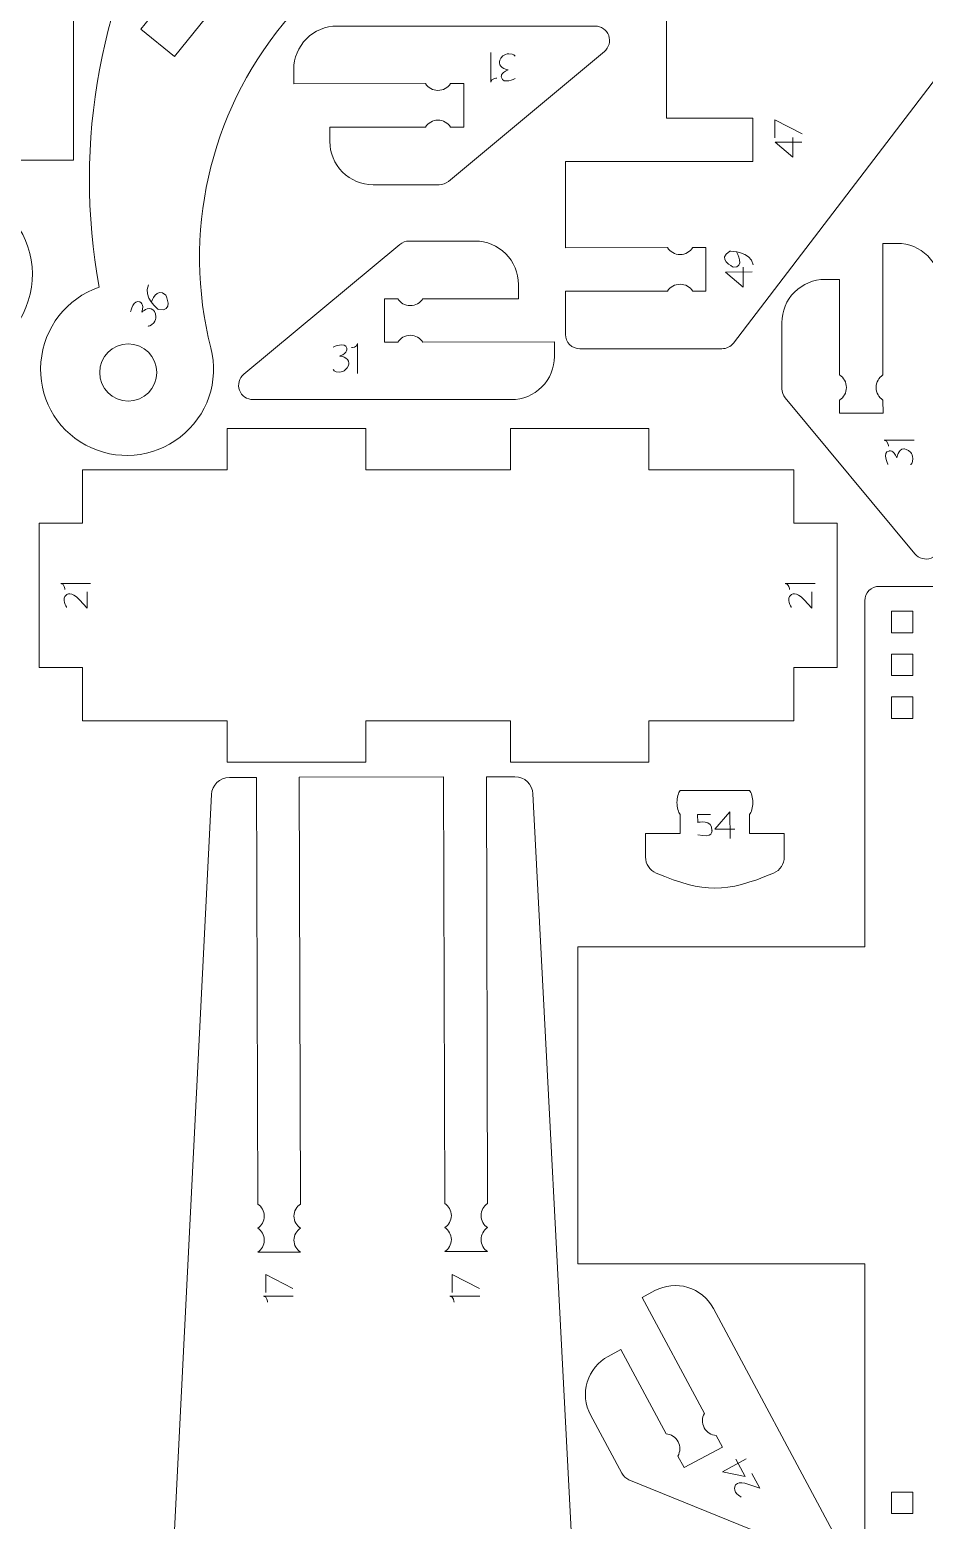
# Model space of a CAD drawing. Header units: centimetres. Extents: x -25 to 25, y -32.5 to 32.5.
# Drawn here: x -6.56 to -0.3, y -9.28 to 1.16 of the extents above; entities that cross this region are included whole.
import ezdxf

# ---------------------------------------------------------------- set-up
doc = ezdxf.new("R2010")
doc.units = ezdxf.units.CM
doc.header["$MEASUREMENT"] = 0
doc.layers.add('Capa 1', color=7, linetype='Continuous')

msp = doc.modelspace()

# ---------------------------------------------------------------- linework, layer by layer
at = {"layer": 'Capa 1', "color": 250, "lineweight": 20}
msp.add_ellipse((-5.87382, -1.23708), major_axis=(0, 0.2), ratio=1, dxfattribs=at)
at = {"layer": 'Capa 1', "color": 250, "lineweight": 9}
for points, knots in [([(-1.59954, 13.90392), (-1.59954, 14.39206), (-1.59954, 14.5118), (-1.59954, 14.84646), (-1.59954, 14.84646), (-1.59957, 14.87327), (-1.61023, 14.89896), (-1.62919, 14.91789), (-1.62919, 14.91789), (-1.64815, 14.93685), (-1.67375, 14.94749), (-1.70054, 14.94746), (-1.70054, 14.94746), (-1.70054, 14.94746), (-2.00355, 14.94746), (-2.00355, 14.94746), (-2.00355, 14.94746), (-2.03034, 14.94743), (-2.05605, 14.93677), (-2.07498, 14.91781), (-2.07498, 14.91781), (-2.09391, 14.89885), (-2.10455, 14.87327), (-2.10455, 14.84646), (-2.10455, 14.84646), (-2.10455, 14.84646), (-2.10455, 12.6245), (-2.10455, 12.6245), (-2.10455, 12.6245), (-2.10455, 12.6245), (-1.29656, 12.6245), (-1.29656, 12.6245), (-1.29656, 12.6245), (-1.29656, 12.6245), (-1.29656, 12.32151), (-1.29656, 12.32151), (-1.29656, 12.32151), (-1.29656, 12.32151), (-2.10455, 12.32151), (-2.10455, 12.32151), (-2.10455, 12.32151), (-2.10455, 12.32151), (-2.10455, 11.55049), (-2.10455, 11.55049), (-2.10455, 11.55049), (-2.10455, 11.55049), (-1.19556, 11.07792), (-1.19556, 11.07792), (-1.19556, 11.07792), (-1.19556, 11.07792), (-1.19556, 6.99895), (-1.19556, 6.99895), (-1.19556, 6.99895), (-1.19556, 6.99895), (-2.10455, 6.7275), (-2.10455, 6.7275), (-2.10455, 6.7275), (-2.10455, 6.7275), (-2.10455, 0.54521), (-2.10455, 0.54521), (-2.10455, 0.54521), (-2.10455, 0.54521), (-1.49855, 0.54521), (-1.49855, 0.54521), (-1.49855, 0.54521), (-1.49855, 0.54521), (-1.49855, 0.24219), (-1.49855, 0.24219), (-1.49855, 0.24219), (-1.49855, 0.24219), (-2.81152, 0.24219), (-2.81152, 0.24219), (-2.81152, 0.24219), (-2.81152, 0.24219), (-2.81152, -0.36378), (-2.81152, -0.36378), (-2.81152, -0.36378), (-2.81152, -0.36378), (-2.09609, -0.36241), (-2.09609, -0.36241)], [0, 0, 0, 0, 0.04761905, 0.04761905, 0.04761905, 0.04761905, 0.0952381, 0.0952381, 0.0952381, 0.0952381, 0.14285714, 0.14285714, 0.14285714, 0.14285714, 0.19047619, 0.19047619, 0.19047619, 0.19047619, 0.23809524, 0.23809524, 0.23809524, 0.23809524, 0.28571429, 0.28571429, 0.28571429, 0.28571429, 0.33333333, 0.33333333, 0.33333333, 0.33333333, 0.38095238, 0.38095238, 0.38095238, 0.38095238, 0.42857143, 0.42857143, 0.42857143, 0.42857143, 0.47619048, 0.47619048, 0.47619048, 0.47619048, 0.52380952, 0.52380952, 0.52380952, 0.52380952, 0.57142857, 0.57142857, 0.57142857, 0.57142857, 0.61904762, 0.61904762, 0.61904762, 0.61904762, 0.66666667, 0.66666667, 0.66666667, 0.66666667, 0.71428571, 0.71428571, 0.71428571, 0.71428571, 0.76190476, 0.76190476, 0.76190476, 0.76190476, 0.80952381, 0.80952381, 0.80952381, 0.80952381, 0.85714286, 0.85714286, 0.85714286, 0.85714286, 0.9047619, 0.9047619, 0.9047619, 0.9047619, 1, 1, 1, 1]), ([(-6.23457, 5.77573), (-6.23457, 5.77573), (-5.20285, 4.11705), (-5.20285, 4.11705), (-5.20285, 4.11705), (-4.96249, 3.7273), (-4.96176, 3.23505), (-5.20054, 2.84428), (-5.20054, 2.84428), (-5.20054, 2.84428), (-5.53011, 2.30524), (-5.53011, 2.30524), (-5.53011, 2.30524), (-6.0687, 1.42416), (-6.2636, 0.37619), (-6.07733, -0.63953), (-6.07733, -0.63953), (-6.30537, -0.71779), (-6.46547, -0.92361), (-6.48518, -1.16389), (-6.48518, -1.16389), (-6.50492, -1.40419), (-6.38404, -1.63147), (-6.1718, -1.74586), (-6.1718, -1.74586), (-5.95956, -1.86025), (-5.69975, -1.83815), (-5.50989, -1.68959), (-5.50989, -1.68959), (-5.32, -1.541), (-5.23512, -1.29799), (-5.29513, -1.06447), (-5.29513, -1.06447), (-5.49671, -0.2696), (-5.30768, 0.57444), (-4.78679, 1.20783), (-4.78679, 1.20783), (-4.78679, 1.20783), (-4.38542, 1.69577), (-4.38542, 1.69577), (-4.38542, 1.69577), (-3.70766, 2.52005), (-3.54999, 3.65397), (-3.97831, 4.63136), (-3.97831, 4.63136), (-3.97831, 4.63136), (-4.80836, 6.52664), (-4.80836, 6.52664), (-4.80836, 6.52664), (-4.89857, 6.73222), (-5.07022, 6.89104), (-5.28217, 6.96508), (-5.28217, 6.96508), (-5.49416, 7.03907), (-5.72633, 7.02219), (-5.9249, 6.91746), (-5.9249, 6.91746), (-6.12348, 6.81271), (-6.26957, 6.6301), (-6.32818, 6.41337), (-6.32818, 6.41337), (-6.38681, 6.19666), (-6.35329, 5.9663), (-6.23457, 5.77573)], [0, 0, 0, 0, 0.05882353, 0.05882353, 0.05882353, 0.05882353, 0.11764706, 0.11764706, 0.11764706, 0.11764706, 0.17647059, 0.17647059, 0.17647059, 0.17647059, 0.23529412, 0.23529412, 0.23529412, 0.23529412, 0.29411765, 0.29411765, 0.29411765, 0.29411765, 0.35294118, 0.35294118, 0.35294118, 0.35294118, 0.41176471, 0.41176471, 0.41176471, 0.41176471, 0.47058824, 0.47058824, 0.47058824, 0.47058824, 0.52941176, 0.52941176, 0.52941176, 0.52941176, 0.58823529, 0.58823529, 0.58823529, 0.58823529, 0.64705882, 0.64705882, 0.64705882, 0.64705882, 0.70588235, 0.70588235, 0.70588235, 0.70588235, 0.76470588, 0.76470588, 0.76470588, 0.76470588, 0.82352941, 0.82352941, 0.82352941, 0.82352941, 0.88235294, 0.88235294, 0.88235294, 0.88235294, 1, 1, 1, 1]), ([(-6.25702, 0.24963), (-6.25702, 0.24963), (-6.80212, 0.24963), (-6.80212, 0.24963), (-6.80212, 0.24963), (-6.80212, 0.24963), (-6.80212, -0.05336), (-6.80212, -0.05336), (-6.80212, -0.05336), (-6.58521, -0.20625), (-6.4927, -0.48229), (-6.57369, -0.73502), (-6.57369, -0.73502), (-6.6547, -0.98775), (-6.88269, -1.15859), (-7.14807, -1.15689), (-7.14807, -1.15689), (-7.41346, -1.15521), (-7.64699, -0.98139), (-7.72477, -0.72764), (-7.72477, -0.72764), (-7.80255, -0.47392), (-7.71287, -0.20349), (-7.49402, -0.05336), (-7.49402, -0.05336), (-7.49402, -0.05336), (-8.7211, -0.05336), (-8.7211, -0.05336), (-8.7211, -0.05336), (-8.7211, -0.05336), (-8.7211, 0.24963), (-8.7211, 0.24963), (-8.7211, 0.24963), (-8.7211, 0.24963), (-10.28656, 0.24963), (-10.28656, 0.24963), (-10.28656, 0.24963), (-10.28656, 0.24963), (-10.28656, 0.85563), (-10.28656, 0.85563), (-10.28656, 0.85563), (-10.28656, 0.85563), (-9.78158, 0.85563), (-9.78158, 0.85563), (-9.78158, 0.85563), (-9.78158, 0.85563), (-9.78158, 1.15862), (-9.78158, 1.15862), (-9.78158, 1.15862), (-9.78158, 1.15862), (-10.28656, 1.15862), (-10.28656, 1.15862), (-10.28656, 1.15862), (-10.28656, 1.15862), (-10.28656, 3.38058), (-10.28656, 3.38058), (-10.28656, 3.38058), (-10.28656, 3.38058), (-9.78158, 3.38058), (-9.78158, 3.38058), (-9.78158, 3.38058), (-9.78158, 3.38058), (-9.78158, 3.68357), (-9.78158, 3.68357), (-9.78158, 3.68357), (-9.78158, 3.68357), (-10.28656, 3.68357), (-10.28656, 3.68357), (-10.28656, 3.68357), (-10.28656, 3.68357), (-10.28656, 4.28954), (-10.28656, 4.28954), (-10.28656, 4.28954), (-10.28656, 4.28954), (-8.7211, 4.28954), (-8.7211, 4.28954), (-8.7211, 4.28954), (-8.7211, 4.28954), (-8.7211, 4.59256), (-8.7211, 4.59256), (-8.7211, 4.59256), (-8.7211, 4.59256), (-7.49402, 4.59256), (-7.49402, 4.59256), (-7.49402, 4.59256), (-7.71095, 4.74544), (-7.80344, 5.02149), (-7.72246, 5.27419), (-7.72246, 5.27419), (-7.64147, 5.52691), (-7.41346, 5.69776), (-7.14807, 5.69608), (-7.14807, 5.69608), (-6.88269, 5.6944), (-6.64916, 5.52056), (-6.57138, 5.26684), (-6.57138, 5.26684), (-6.49362, 5.01311), (-6.58327, 4.74266), (-6.80212, 4.59256), (-6.80212, 4.59256), (-6.80212, 4.59256), (-6.80212, 4.28954), (-6.80212, 4.28954), (-6.80212, 4.28954), (-6.80212, 4.28954), (-6.25702, 4.28954), (-6.25702, 4.28954), (-6.25702, 4.28954), (-6.25702, 4.28954), (-6.25702, 0.24963), (-6.25702, 0.24963)], [0, 0, 0, 0, 0.03448276, 0.03448276, 0.03448276, 0.03448276, 0.06896552, 0.06896552, 0.06896552, 0.06896552, 0.10344828, 0.10344828, 0.10344828, 0.10344828, 0.13793103, 0.13793103, 0.13793103, 0.13793103, 0.17241379, 0.17241379, 0.17241379, 0.17241379, 0.20689655, 0.20689655, 0.20689655, 0.20689655, 0.24137931, 0.24137931, 0.24137931, 0.24137931, 0.27586207, 0.27586207, 0.27586207, 0.27586207, 0.31034483, 0.31034483, 0.31034483, 0.31034483, 0.34482759, 0.34482759, 0.34482759, 0.34482759, 0.37931034, 0.37931034, 0.37931034, 0.37931034, 0.4137931, 0.4137931, 0.4137931, 0.4137931, 0.44827586, 0.44827586, 0.44827586, 0.44827586, 0.48275862, 0.48275862, 0.48275862, 0.48275862, 0.51724138, 0.51724138, 0.51724138, 0.51724138, 0.55172414, 0.55172414, 0.55172414, 0.55172414, 0.5862069, 0.5862069, 0.5862069, 0.5862069, 0.62068966, 0.62068966, 0.62068966, 0.62068966, 0.65517241, 0.65517241, 0.65517241, 0.65517241, 0.68965517, 0.68965517, 0.68965517, 0.68965517, 0.72413793, 0.72413793, 0.72413793, 0.72413793, 0.75862069, 0.75862069, 0.75862069, 0.75862069, 0.79310345, 0.79310345, 0.79310345, 0.79310345, 0.82758621, 0.82758621, 0.82758621, 0.82758621, 0.86206897, 0.86206897, 0.86206897, 0.86206897, 0.89655172, 0.89655172, 0.89655172, 0.89655172, 0.93103448, 0.93103448, 0.93103448, 0.93103448, 1, 1, 1, 1]), ([(-2.09609, -0.66677), (-2.09609, -0.66677), (-2.81152, -0.66677), (-2.81152, -0.66677), (-2.81152, -0.66677), (-2.81152, -0.66677), (-2.81152, -0.96978), (-2.81152, -0.96978), (-2.81152, -0.96978), (-2.81152, -0.99657), (-2.80081, -1.02232), (-2.78187, -1.04121), (-2.78187, -1.04121), (-2.76295, -1.06009), (-2.73734, -1.07078), (-2.71053, -1.07078), (-2.71053, -1.07078), (-2.71053, -1.07078), (-1.71556, -1.07078), (-1.71556, -1.07078), (-1.71556, -1.07078), (-1.68407, -1.07075), (-1.6544, -1.0561), (-1.63531, -1.03107), (-1.63531, -1.03107), (-1.63531, -1.03107), (-0.08458, 0.9988), (-0.08458, 0.9988), (-0.08458, 0.9988), (-0.08458, 0.9988), (-0.08458, 3.26127), (-0.08458, 3.26127), (-0.08458, 3.26127), (-0.08458, 3.26127), (-0.82513, 3.26127), (-0.82513, 3.26127)], [0, 0, 0, 0, 0.1, 0.1, 0.1, 0.1, 0.2, 0.2, 0.2, 0.2, 0.3, 0.3, 0.3, 0.3, 0.4, 0.4, 0.4, 0.4, 0.5, 0.5, 0.5, 0.5, 0.6, 0.6, 0.6, 0.6, 0.7, 0.7, 0.7, 0.7, 0.8, 0.8, 0.8, 0.8, 1, 1, 1, 1]), ([(-4.9363, 2.21784), (-4.9363, 2.21784), (-5.78464, 1.16826), (-5.78464, 1.16826), (-5.78464, 1.16826), (-5.78464, 1.16826), (-5.54904, 0.97775), (-5.54904, 0.97775), (-5.54904, 0.97775), (-5.54904, 0.97775), (-4.70332, 2.02883), (-4.70332, 2.02883)], [0, 0, 0, 0, 0.25, 0.25, 0.25, 0.25, 0.5, 0.5, 0.5, 0.5, 1, 1, 1, 1]), ([(-3.79254, 0.78732), (-3.79254, 0.78732), (-4.7144, 0.78596), (-4.7144, 0.78596), (-4.7144, 0.78596), (-4.7144, 0.78596), (-4.7144, 0.88695), (-4.7144, 0.88695), (-4.7144, 0.88695), (-4.71445, 0.96725), (-4.6826, 1.0443), (-4.62585, 1.10113), (-4.62585, 1.10113), (-4.5691, 1.15793), (-4.49171, 1.18989), (-4.41141, 1.18994), (-4.41141, 1.18994), (-4.41141, 1.18994), (-2.60341, 1.18994), (-2.60341, 1.18994), (-2.60341, 1.18994), (-2.56095, 1.19015), (-2.5229, 1.16373), (-2.50827, 1.12387), (-2.50827, 1.12387), (-2.49364, 1.08401), (-2.5063, 1.03863), (-2.53881, 1.01129), (-2.53881, 1.01129), (-2.53881, 1.01129), (-3.63146, 0.10233), (-3.63146, 0.10233), (-3.63146, 0.10233), (-3.64961, 0.08723), (-3.67248, 0.07896), (-3.69606, 0.07896), (-3.69606, 0.07896), (-3.69606, 0.07896), (-4.15892, 0.07896), (-4.15892, 0.07896), (-4.15892, 0.07896), (-4.23922, 0.0789), (-4.31624, 0.11076), (-4.37307, 0.16751), (-4.37307, 0.16751), (-4.4299, 0.22425), (-4.46186, 0.30164), (-4.46191, 0.38195), (-4.46191, 0.38195), (-4.46191, 0.38195), (-4.46191, 0.48297), (-4.46191, 0.48297), (-4.46191, 0.48297), (-4.46191, 0.48297), (-3.79254, 0.48297), (-3.79254, 0.48297)], [0, 0, 0, 0, 0.06666667, 0.06666667, 0.06666667, 0.06666667, 0.13333333, 0.13333333, 0.13333333, 0.13333333, 0.2, 0.2, 0.2, 0.2, 0.26666667, 0.26666667, 0.26666667, 0.26666667, 0.33333333, 0.33333333, 0.33333333, 0.33333333, 0.4, 0.4, 0.4, 0.4, 0.46666667, 0.46666667, 0.46666667, 0.46666667, 0.53333333, 0.53333333, 0.53333333, 0.53333333, 0.6, 0.6, 0.6, 0.6, 0.66666667, 0.66666667, 0.66666667, 0.66666667, 0.73333333, 0.73333333, 0.73333333, 0.73333333, 0.8, 0.8, 0.8, 0.8, 0.86666667, 0.86666667, 0.86666667, 0.86666667, 1, 1, 1, 1]), ([(-3.61628, 0.78733), (-3.63489, 0.75834), (-3.66741, 0.73913), (-3.70441, 0.73913), (-3.70441, 0.73913), (-3.74141, 0.73913), (-3.77393, 0.75834), (-3.79253, 0.78733)], [0, 0, 0, 0, 0.33333333, 0.33333333, 0.33333333, 0.33333333, 1, 1, 1, 1]), ([(-3.61627, 0.78733), (-3.61627, 0.78733), (-3.52375, 0.78744), (-3.52375, 0.78744), (-3.52375, 0.78744), (-3.52375, 0.78744), (-3.52375, 0.48297), (-3.52375, 0.48297), (-3.52375, 0.48297), (-3.52375, 0.48297), (-3.61629, 0.48297), (-3.61629, 0.48297)], [0, 0, 0, 0, 0.25, 0.25, 0.25, 0.25, 0.5, 0.5, 0.5, 0.5, 1, 1, 1, 1]), ([(-3.61628, 0.48297), (-3.63489, 0.51196), (-3.66741, 0.53117), (-3.70441, 0.53117), (-3.70441, 0.53117), (-3.74141, 0.53117), (-3.77393, 0.51196), (-3.79253, 0.48297)], [0, 0, 0, 0, 0.33333333, 0.33333333, 0.33333333, 0.33333333, 1, 1, 1, 1]), ([(-3.81025, -1.02476), (-3.81025, -1.02476), (-2.88839, -1.0234), (-2.88839, -1.0234), (-2.88839, -1.0234), (-2.88839, -1.0234), (-2.88839, -1.12439), (-2.88839, -1.12439), (-2.88839, -1.12439), (-2.88834, -1.20469), (-2.92019, -1.28174), (-2.97694, -1.33857), (-2.97694, -1.33857), (-3.03369, -1.39537), (-3.11108, -1.42733), (-3.19138, -1.42738), (-3.19138, -1.42738), (-3.19138, -1.42738), (-4.99938, -1.42738), (-4.99938, -1.42738), (-4.99938, -1.42738), (-5.04184, -1.42759), (-5.07989, -1.40117), (-5.09452, -1.36131), (-5.09452, -1.36131), (-5.10915, -1.32145), (-5.09649, -1.27607), (-5.06398, -1.24873), (-5.06398, -1.24873), (-5.06398, -1.24873), (-3.97133, -0.33977), (-3.97133, -0.33977), (-3.97133, -0.33977), (-3.95318, -0.32467), (-3.93031, -0.3164), (-3.90673, -0.3164), (-3.90673, -0.3164), (-3.90673, -0.3164), (-3.44387, -0.3164), (-3.44387, -0.3164), (-3.44387, -0.3164), (-3.36357, -0.31634), (-3.28655, -0.3482), (-3.22972, -0.40495), (-3.22972, -0.40495), (-3.17289, -0.46169), (-3.14093, -0.53908), (-3.14088, -0.61939), (-3.14088, -0.61939), (-3.14088, -0.61939), (-3.14088, -0.72041), (-3.14088, -0.72041), (-3.14088, -0.72041), (-3.14088, -0.72041), (-3.81025, -0.72041), (-3.81025, -0.72041)], [0, 0, 0, 0, 0.06666667, 0.06666667, 0.06666667, 0.06666667, 0.13333333, 0.13333333, 0.13333333, 0.13333333, 0.2, 0.2, 0.2, 0.2, 0.26666667, 0.26666667, 0.26666667, 0.26666667, 0.33333333, 0.33333333, 0.33333333, 0.33333333, 0.4, 0.4, 0.4, 0.4, 0.46666667, 0.46666667, 0.46666667, 0.46666667, 0.53333333, 0.53333333, 0.53333333, 0.53333333, 0.6, 0.6, 0.6, 0.6, 0.66666667, 0.66666667, 0.66666667, 0.66666667, 0.73333333, 0.73333333, 0.73333333, 0.73333333, 0.8, 0.8, 0.8, 0.8, 0.86666667, 0.86666667, 0.86666667, 0.86666667, 1, 1, 1, 1]), ([(-1.91984, -0.36241), (-1.93845, -0.3914), (-1.97097, -0.41061), (-2.00797, -0.41061), (-2.00797, -0.41061), (-2.04497, -0.41061), (-2.07749, -0.3914), (-2.09609, -0.36241)], [0, 0, 0, 0, 0.33333333, 0.33333333, 0.33333333, 0.33333333, 1, 1, 1, 1]), ([(-1.91983, -0.36241), (-1.91983, -0.36241), (-1.82731, -0.3623), (-1.82731, -0.3623), (-1.82731, -0.3623), (-1.82731, -0.3623), (-1.82731, -0.66677), (-1.82731, -0.66677), (-1.82731, -0.66677), (-1.82731, -0.66677), (-1.91985, -0.66677), (-1.91985, -0.66677)], [0, 0, 0, 0, 0.25, 0.25, 0.25, 0.25, 0.5, 0.5, 0.5, 0.5, 1, 1, 1, 1]), ([(-0.58706, -1.25413), (-0.58706, -1.25413), (-0.58842, -0.33227), (-0.58842, -0.33227), (-0.58842, -0.33227), (-0.58842, -0.33227), (-0.48743, -0.33227), (-0.48743, -0.33227), (-0.48743, -0.33227), (-0.40713, -0.33222), (-0.33008, -0.36407), (-0.27325, -0.42082), (-0.27325, -0.42082), (-0.21645, -0.47757), (-0.18449, -0.55496), (-0.18444, -0.63526), (-0.18444, -0.63526), (-0.18444, -0.63526), (-0.18444, -2.44326), (-0.18444, -2.44326), (-0.18444, -2.44326), (-0.18423, -2.48572), (-0.21065, -2.52377), (-0.25051, -2.5384), (-0.25051, -2.5384), (-0.29037, -2.55303), (-0.33575, -2.54037), (-0.36309, -2.50786), (-0.36309, -2.50786), (-0.36309, -2.50786), (-1.27205, -1.41521), (-1.27205, -1.41521), (-1.27205, -1.41521), (-1.28715, -1.39706), (-1.29542, -1.37419), (-1.29542, -1.35061), (-1.29542, -1.35061), (-1.29542, -1.35061), (-1.29542, -0.88775), (-1.29542, -0.88775), (-1.29542, -0.88775), (-1.29548, -0.80745), (-1.26362, -0.73043), (-1.20687, -0.6736), (-1.20687, -0.6736), (-1.15013, -0.61677), (-1.07274, -0.58481), (-0.99243, -0.58476), (-0.99243, -0.58476), (-0.99243, -0.58476), (-0.89141, -0.58476), (-0.89141, -0.58476), (-0.89141, -0.58476), (-0.89141, -0.58476), (-0.89141, -1.25413), (-0.89141, -1.25413)], [0, 0, 0, 0, 0.06666667, 0.06666667, 0.06666667, 0.06666667, 0.13333333, 0.13333333, 0.13333333, 0.13333333, 0.2, 0.2, 0.2, 0.2, 0.26666667, 0.26666667, 0.26666667, 0.26666667, 0.33333333, 0.33333333, 0.33333333, 0.33333333, 0.4, 0.4, 0.4, 0.4, 0.46666667, 0.46666667, 0.46666667, 0.46666667, 0.53333333, 0.53333333, 0.53333333, 0.53333333, 0.6, 0.6, 0.6, 0.6, 0.66666667, 0.66666667, 0.66666667, 0.66666667, 0.73333333, 0.73333333, 0.73333333, 0.73333333, 0.8, 0.8, 0.8, 0.8, 0.86666667, 0.86666667, 0.86666667, 0.86666667, 1, 1, 1, 1]), ([(-1.91984, -0.66677), (-1.93845, -0.63778), (-1.97097, -0.61857), (-2.00797, -0.61857), (-2.00797, -0.61857), (-2.04497, -0.61857), (-2.07749, -0.63778), (-2.09609, -0.66677)], [0, 0, 0, 0, 0.33333333, 0.33333333, 0.33333333, 0.33333333, 1, 1, 1, 1]), ([(-3.98652, -1.02477), (-3.98652, -1.02477), (-4.07904, -1.02488), (-4.07904, -1.02488), (-4.07904, -1.02488), (-4.07904, -1.02488), (-4.07904, -0.72041), (-4.07904, -0.72041), (-4.07904, -0.72041), (-4.07904, -0.72041), (-3.9865, -0.72041), (-3.9865, -0.72041)], [0, 0, 0, 0, 0.25, 0.25, 0.25, 0.25, 0.5, 0.5, 0.5, 0.5, 1, 1, 1, 1]), ([(-3.98651, -0.72041), (-3.9679, -0.7494), (-3.93538, -0.76861), (-3.89838, -0.76861), (-3.89838, -0.76861), (-3.86138, -0.76861), (-3.82886, -0.7494), (-3.81026, -0.72041)], [0, 0, 0, 0, 0.33333333, 0.33333333, 0.33333333, 0.33333333, 1, 1, 1, 1]), ([(-3.98651, -1.02477), (-3.9679, -0.99578), (-3.93538, -0.97657), (-3.89838, -0.97657), (-3.89838, -0.97657), (-3.86138, -0.97657), (-3.82886, -0.99578), (-3.81026, -1.02477)], [0, 0, 0, 0, 0.33333333, 0.33333333, 0.33333333, 0.33333333, 1, 1, 1, 1]), ([(-0.89141, -1.43039), (-0.86242, -1.41178), (-0.84321, -1.37926), (-0.84321, -1.34226), (-0.84321, -1.34226), (-0.84321, -1.30526), (-0.86242, -1.27274), (-0.89141, -1.25414)], [0, 0, 0, 0, 0.33333333, 0.33333333, 0.33333333, 0.33333333, 1, 1, 1, 1]), ([(-0.58705, -1.43039), (-0.61604, -1.41178), (-0.63525, -1.37926), (-0.63525, -1.34226), (-0.63525, -1.34226), (-0.63525, -1.30526), (-0.61604, -1.27274), (-0.58705, -1.25414)], [0, 0, 0, 0, 0.33333333, 0.33333333, 0.33333333, 0.33333333, 1, 1, 1, 1]), ([(-0.58705, -1.4304), (-0.58705, -1.4304), (-0.58694, -1.52292), (-0.58694, -1.52292), (-0.58694, -1.52292), (-0.58694, -1.52292), (-0.89141, -1.52292), (-0.89141, -1.52292), (-0.89141, -1.52292), (-0.89141, -1.52292), (-0.89141, -1.43038), (-0.89141, -1.43038)], [0, 0, 0, 0, 0.25, 0.25, 0.25, 0.25, 0.5, 0.5, 0.5, 0.5, 1, 1, 1, 1]), ([(-1.21123, -2.29372), (-1.21123, -2.29372), (-1.21123, -1.91978), (-1.21123, -1.91978), (-1.21123, -1.91978), (-1.21123, -1.91978), (-2.22621, -1.91978), (-2.22621, -1.91978), (-2.22621, -1.91978), (-2.22621, -1.91978), (-2.22621, -1.62895), (-2.22621, -1.62895), (-2.22621, -1.62895), (-2.22621, -1.62895), (-3.19562, -1.62895), (-3.19562, -1.62895), (-3.19562, -1.62895), (-3.19562, -1.62895), (-3.19565, -1.91978), (-3.19565, -1.91978), (-3.19565, -1.91978), (-3.19565, -1.91978), (-4.2106, -1.91978), (-4.2106, -1.91978), (-4.2106, -1.91978), (-4.2106, -1.91978), (-4.2106, -1.62895), (-4.2106, -1.62895), (-4.2106, -1.62895), (-4.2106, -1.62895), (-5.18006, -1.62895), (-5.18006, -1.62895), (-5.18006, -1.62895), (-5.18006, -1.62895), (-5.18006, -1.91978), (-5.18006, -1.91978), (-5.18006, -1.91978), (-5.18006, -1.91978), (-6.19504, -1.91978), (-6.19504, -1.91978), (-6.19504, -1.91978), (-6.19504, -1.91978), (-6.19507, -2.29372), (-6.19507, -2.29372), (-6.19507, -2.29372), (-6.19507, -2.29372), (-6.49805, -2.29372), (-6.49805, -2.29372), (-6.49805, -2.29372), (-6.49805, -2.29372), (-6.49805, -3.30368), (-6.49805, -3.30368), (-6.49805, -3.30368), (-6.49805, -3.30368), (-6.19507, -3.30368), (-6.19507, -3.30368), (-6.19507, -3.30368), (-6.19507, -3.30368), (-6.19507, -3.67762), (-6.19507, -3.67762), (-6.19507, -3.67762), (-6.19507, -3.67762), (-5.18006, -3.67762), (-5.18006, -3.67762), (-5.18006, -3.67762), (-5.18006, -3.67762), (-5.18006, -3.96845), (-5.18006, -3.96845), (-5.18006, -3.96845), (-5.18006, -3.96845), (-4.2106, -3.96845), (-4.2106, -3.96845), (-4.2106, -3.96845), (-4.2106, -3.96845), (-4.21057, -3.67762), (-4.21057, -3.67762), (-4.21057, -3.67762), (-4.21057, -3.67762), (-3.19562, -3.67762), (-3.19562, -3.67762), (-3.19562, -3.67762), (-3.19562, -3.67762), (-3.19562, -3.96845), (-3.19562, -3.96845), (-3.19562, -3.96845), (-3.19562, -3.96845), (-2.22621, -3.96845), (-2.22621, -3.96845), (-2.22621, -3.96845), (-2.22621, -3.96845), (-2.22621, -3.67762), (-2.22621, -3.67762), (-2.22621, -3.67762), (-2.22621, -3.67762), (-1.21123, -3.67762), (-1.21123, -3.67762), (-1.21123, -3.67762), (-1.21123, -3.67762), (-1.21123, -3.30368), (-1.21123, -3.30368), (-1.21123, -3.30368), (-1.21123, -3.30368), (-0.90824, -3.30368), (-0.90824, -3.30368), (-0.90824, -3.30368), (-0.90824, -3.30368), (-0.90824, -2.29372), (-0.90824, -2.29372), (-0.90824, -2.29372), (-0.90824, -2.29372), (-1.21123, -2.29372), (-1.21123, -2.29372)], [0, 0, 0, 0, 0.03448276, 0.03448276, 0.03448276, 0.03448276, 0.06896552, 0.06896552, 0.06896552, 0.06896552, 0.10344828, 0.10344828, 0.10344828, 0.10344828, 0.13793103, 0.13793103, 0.13793103, 0.13793103, 0.17241379, 0.17241379, 0.17241379, 0.17241379, 0.20689655, 0.20689655, 0.20689655, 0.20689655, 0.24137931, 0.24137931, 0.24137931, 0.24137931, 0.27586207, 0.27586207, 0.27586207, 0.27586207, 0.31034483, 0.31034483, 0.31034483, 0.31034483, 0.34482759, 0.34482759, 0.34482759, 0.34482759, 0.37931034, 0.37931034, 0.37931034, 0.37931034, 0.4137931, 0.4137931, 0.4137931, 0.4137931, 0.44827586, 0.44827586, 0.44827586, 0.44827586, 0.48275862, 0.48275862, 0.48275862, 0.48275862, 0.51724138, 0.51724138, 0.51724138, 0.51724138, 0.55172414, 0.55172414, 0.55172414, 0.55172414, 0.5862069, 0.5862069, 0.5862069, 0.5862069, 0.62068966, 0.62068966, 0.62068966, 0.62068966, 0.65517241, 0.65517241, 0.65517241, 0.65517241, 0.68965517, 0.68965517, 0.68965517, 0.68965517, 0.72413793, 0.72413793, 0.72413793, 0.72413793, 0.75862069, 0.75862069, 0.75862069, 0.75862069, 0.79310345, 0.79310345, 0.79310345, 0.79310345, 0.82758621, 0.82758621, 0.82758621, 0.82758621, 0.86206897, 0.86206897, 0.86206897, 0.86206897, 0.89655172, 0.89655172, 0.89655172, 0.89655172, 0.93103448, 0.93103448, 0.93103448, 0.93103448, 1, 1, 1, 1]), ([(0.68621, -5.26045), (0.68621, -5.26045), (1.60808, -5.26045), (1.60808, -5.26045), (1.60808, -5.26045), (1.60808, -5.26045), (1.60808, -2.83647), (1.60808, -2.83647), (1.60808, -2.83647), (1.60808, -2.80969), (1.59739, -2.78398), (1.57843, -2.76504), (1.57843, -2.76504), (1.55947, -2.74611), (1.5339, -2.73547), (1.50708, -2.73547), (1.50708, -2.73547), (1.50708, -2.73547), (-0.61388, -2.73547), (-0.61388, -2.73547), (-0.61388, -2.73547), (-0.64067, -2.7355), (-0.66638, -2.74616), (-0.68531, -2.76512), (-0.68531, -2.76512), (-0.70427, -2.78408), (-0.71488, -2.80969), (-0.71488, -2.83647), (-0.71488, -2.83647), (-0.71488, -2.83647), (-0.71488, -5.26045), (-0.71488, -5.26045), (-0.71488, -5.26045), (-0.71488, -5.26045), (-2.7243, -5.26045), (-2.7243, -5.26045), (-2.7243, -5.26045), (-2.7243, -5.26045), (-2.7243, -7.48239), (-2.7243, -7.48239), (-2.7243, -7.48239), (-2.7243, -7.48239), (-0.71488, -7.48239), (-0.71488, -7.48239), (-0.71488, -7.48239), (-0.71488, -7.48239), (-0.71488, -9.90637), (-0.71488, -9.90637), (-0.71488, -9.90637), (-0.71485, -9.93316), (-0.70419, -9.95887), (-0.68523, -9.9778), (-0.68523, -9.9778), (-0.66627, -9.99673), (-0.64067, -10.00737), (-0.61388, -10.00737), (-0.61388, -10.00737), (-0.61388, -10.00737), (1.50708, -10.00737), (1.50708, -10.00737), (1.50708, -10.00737), (1.5339, -10.00734), (1.55958, -9.99668), (1.57854, -9.97772), (1.57854, -9.97772), (1.59747, -9.95876), (1.60811, -9.93316), (1.60808, -9.90637), (1.60808, -9.90637), (1.60808, -9.90637), (1.60808, -7.48239), (1.60808, -7.48239), (1.60808, -7.48239), (1.60808, -7.48239), (0.68621, -7.48376), (0.68621, -7.48376)], [0, 0, 0, 0, 0.05, 0.05, 0.05, 0.05, 0.1, 0.1, 0.1, 0.1, 0.15, 0.15, 0.15, 0.15, 0.2, 0.2, 0.2, 0.2, 0.25, 0.25, 0.25, 0.25, 0.3, 0.3, 0.3, 0.3, 0.35, 0.35, 0.35, 0.35, 0.4, 0.4, 0.4, 0.4, 0.45, 0.45, 0.45, 0.45, 0.5, 0.5, 0.5, 0.5, 0.55, 0.55, 0.55, 0.55, 0.6, 0.6, 0.6, 0.6, 0.65, 0.65, 0.65, 0.65, 0.7, 0.7, 0.7, 0.7, 0.75, 0.75, 0.75, 0.75, 0.8, 0.8, 0.8, 0.8, 0.85, 0.85, 0.85, 0.85, 0.9, 0.9, 0.9, 0.9, 1, 1, 1, 1]), ([(-0.5284, -3.06047), (-0.5284, -3.06047), (-0.5284, -2.91047), (-0.5284, -2.91047), (-0.5284, -2.91047), (-0.5284, -2.91047), (-0.3784, -2.91047), (-0.3784, -2.91047), (-0.3784, -2.91047), (-0.3784, -2.91047), (-0.3784, -3.06047), (-0.3784, -3.06047), (-0.3784, -3.06047), (-0.3784, -3.06047), (-0.5284, -3.06047), (-0.5284, -3.06047)], [0, 0, 0, 0, 0.2, 0.2, 0.2, 0.2, 0.4, 0.4, 0.4, 0.4, 0.6, 0.6, 0.6, 0.6, 1, 1, 1, 1]), ([(-0.5284, -3.36047), (-0.5284, -3.36047), (-0.5284, -3.21047), (-0.5284, -3.21047), (-0.5284, -3.21047), (-0.5284, -3.21047), (-0.3784, -3.21047), (-0.3784, -3.21047), (-0.3784, -3.21047), (-0.3784, -3.21047), (-0.3784, -3.36047), (-0.3784, -3.36047), (-0.3784, -3.36047), (-0.3784, -3.36047), (-0.5284, -3.36047), (-0.5284, -3.36047)], [0, 0, 0, 0, 0.2, 0.2, 0.2, 0.2, 0.4, 0.4, 0.4, 0.4, 0.6, 0.6, 0.6, 0.6, 1, 1, 1, 1]), ([(-0.5284, -3.66047), (-0.5284, -3.66047), (-0.5284, -3.51047), (-0.5284, -3.51047), (-0.5284, -3.51047), (-0.5284, -3.51047), (-0.3784, -3.51047), (-0.3784, -3.51047), (-0.3784, -3.51047), (-0.3784, -3.51047), (-0.3784, -3.66047), (-0.3784, -3.66047), (-0.3784, -3.66047), (-0.3784, -3.66047), (-0.5284, -3.66047), (-0.5284, -3.66047)], [0, 0, 0, 0, 0.2, 0.2, 0.2, 0.2, 0.4, 0.4, 0.4, 0.4, 0.6, 0.6, 0.6, 0.6, 1, 1, 1, 1]), ([(-3.35658, -7.06017), (-3.35658, -7.06017), (-3.365, -4.07001), (-3.365, -4.07001), (-3.365, -4.07001), (-3.365, -4.07001), (-3.16539, -4.06947), (-3.16539, -4.06947), (-3.16539, -4.06947), (-3.09808, -4.06926), (-3.04244, -4.12203), (-3.0389, -4.18924), (-3.0389, -4.18924), (-3.0389, -4.18924), (-2.75653, -9.62295), (-2.75653, -9.62295), (-2.75653, -9.62295), (-2.75474, -9.65675), (-2.7669, -9.6898), (-2.79015, -9.71439), (-2.79015, -9.71439), (-2.81341, -9.73898), (-2.84589, -9.75297), (-2.87974, -9.75308), (-2.87974, -9.75308), (-2.87974, -9.75308), (-5.44031, -9.75991), (-5.44031, -9.75991), (-5.44031, -9.75991), (-5.47423, -9.76002), (-5.50671, -9.7462), (-5.53014, -9.72166), (-5.53014, -9.72166), (-5.55357, -9.69713), (-5.56587, -9.66387), (-5.5642, -9.62999), (-5.5642, -9.62999), (-5.5642, -9.62999), (-5.29142, -4.19479), (-5.29142, -4.19479), (-5.29142, -4.19479), (-5.2881, -4.12774), (-5.23273, -4.07503), (-5.16559, -4.07481), (-5.16559, -4.07481), (-5.16559, -4.07481), (-4.97557, -4.0743), (-4.97557, -4.0743), (-4.97557, -4.0743), (-4.97557, -4.0743), (-4.96715, -7.06382), (-4.96715, -7.06382)], [0, 0, 0, 0, 0.07142857, 0.07142857, 0.07142857, 0.07142857, 0.14285714, 0.14285714, 0.14285714, 0.14285714, 0.21428571, 0.21428571, 0.21428571, 0.21428571, 0.28571429, 0.28571429, 0.28571429, 0.28571429, 0.35714286, 0.35714286, 0.35714286, 0.35714286, 0.42857143, 0.42857143, 0.42857143, 0.42857143, 0.5, 0.5, 0.5, 0.5, 0.57142857, 0.57142857, 0.57142857, 0.57142857, 0.64285714, 0.64285714, 0.64285714, 0.64285714, 0.71428571, 0.71428571, 0.71428571, 0.71428571, 0.78571429, 0.78571429, 0.78571429, 0.78571429, 0.85714286, 0.85714286, 0.85714286, 0.85714286, 1, 1, 1, 1]), ([(-4.66714, -7.06366), (-4.66714, -7.06366), (-4.67556, -4.0735), (-4.67556, -4.0735), (-4.67556, -4.0735), (-4.67556, -4.0735), (-3.66501, -4.07081), (-3.66501, -4.07081), (-3.66501, -4.07081), (-3.66501, -4.07081), (-3.65659, -7.06033), (-3.65659, -7.06033)], [0, 0, 0, 0, 0.25, 0.25, 0.25, 0.25, 0.5, 0.5, 0.5, 0.5, 1, 1, 1, 1]), ([(-2.00672, -4.16502), (-2.02071, -4.18298), (-2.02998, -4.21437), (-2.02998, -4.25009), (-2.02998, -4.25009), (-2.02998, -4.2858), (-2.02071, -4.31719), (-2.00672, -4.33515)], [0, 0, 0, 0, 0.33333333, 0.33333333, 0.33333333, 0.33333333, 1, 1, 1, 1]), ([(-1.52196, -4.16502), (-1.50797, -4.18298), (-1.4987, -4.21437), (-1.4987, -4.25009), (-1.4987, -4.25009), (-1.4987, -4.2858), (-1.50797, -4.31719), (-1.52196, -4.33515)], [0, 0, 0, 0, 0.33333333, 0.33333333, 0.33333333, 0.33333333, 1, 1, 1, 1]), ([(-2.00672, -4.33515), (-2.00672, -4.33515), (-2.00672, -4.46798), (-2.00672, -4.46798), (-2.00672, -4.46798), (-2.00672, -4.46798), (-2.25032, -4.46798), (-2.25032, -4.46798), (-2.25032, -4.46798), (-2.25032, -4.46798), (-2.25032, -4.63229), (-2.25032, -4.63229), (-2.25032, -4.63229), (-2.25028, -4.68122), (-2.22096, -4.72527), (-2.17585, -4.74412), (-2.17585, -4.74412), (-1.83567, -4.88624), (-1.69297, -4.88632), (-1.35284, -4.74412), (-1.35284, -4.74412), (-1.30773, -4.72527), (-1.27836, -4.68122), (-1.27836, -4.63229), (-1.27836, -4.63229), (-1.27836, -4.63229), (-1.27836, -4.46798), (-1.27836, -4.46798), (-1.27836, -4.46798), (-1.27836, -4.46798), (-1.52196, -4.46798), (-1.52196, -4.46798), (-1.52196, -4.46798), (-1.52196, -4.46798), (-1.52196, -4.33515), (-1.52196, -4.33515)], [0, 0, 0, 0, 0.1, 0.1, 0.1, 0.1, 0.2, 0.2, 0.2, 0.2, 0.3, 0.3, 0.3, 0.3, 0.4, 0.4, 0.4, 0.4, 0.5, 0.5, 0.5, 0.5, 0.6, 0.6, 0.6, 0.6, 0.7, 0.7, 0.7, 0.7, 0.8, 0.8, 0.8, 0.8, 1, 1, 1, 1]), ([(-4.96715, -7.23226), (-4.93945, -7.21448), (-4.92109, -7.1834), (-4.92109, -7.14804), (-4.92109, -7.14804), (-4.92109, -7.11268), (-4.93945, -7.0816), (-4.96715, -7.06382)], [0, 0, 0, 0, 0.33333333, 0.33333333, 0.33333333, 0.33333333, 1, 1, 1, 1]), ([(-4.66714, -7.2321), (-4.69484, -7.21432), (-4.7132, -7.18324), (-4.7132, -7.14788), (-4.7132, -7.14788), (-4.7132, -7.11252), (-4.69484, -7.08144), (-4.66714, -7.06366)], [0, 0, 0, 0, 0.33333333, 0.33333333, 0.33333333, 0.33333333, 1, 1, 1, 1]), ([(-3.65659, -7.22877), (-3.62889, -7.21099), (-3.61053, -7.17991), (-3.61053, -7.14455), (-3.61053, -7.14455), (-3.61053, -7.10919), (-3.62889, -7.07811), (-3.65659, -7.06033)], [0, 0, 0, 0, 0.33333333, 0.33333333, 0.33333333, 0.33333333, 1, 1, 1, 1]), ([(-3.35658, -7.22861), (-3.38428, -7.21083), (-3.40264, -7.17975), (-3.40264, -7.14439), (-3.40264, -7.14439), (-3.40264, -7.10903), (-3.38428, -7.07795), (-3.35658, -7.06017)], [0, 0, 0, 0, 0.33333333, 0.33333333, 0.33333333, 0.33333333, 1, 1, 1, 1]), ([(-4.96715, -7.4007), (-4.93945, -7.38292), (-4.92109, -7.35184), (-4.92109, -7.31648), (-4.92109, -7.31648), (-4.92109, -7.28112), (-4.93945, -7.25004), (-4.96715, -7.23226)], [0, 0, 0, 0, 0.33333333, 0.33333333, 0.33333333, 0.33333333, 1, 1, 1, 1]), ([(-4.66714, -7.40054), (-4.69484, -7.38276), (-4.7132, -7.35168), (-4.7132, -7.31632), (-4.7132, -7.31632), (-4.7132, -7.28096), (-4.69484, -7.24988), (-4.66714, -7.2321)], [0, 0, 0, 0, 0.33333333, 0.33333333, 0.33333333, 0.33333333, 1, 1, 1, 1]), ([(-3.65659, -7.39721), (-3.62889, -7.37943), (-3.61053, -7.34835), (-3.61053, -7.31299), (-3.61053, -7.31299), (-3.61053, -7.27763), (-3.62889, -7.24655), (-3.65659, -7.22877)], [0, 0, 0, 0, 0.33333333, 0.33333333, 0.33333333, 0.33333333, 1, 1, 1, 1]), ([(-3.35658, -7.39705), (-3.38428, -7.37927), (-3.40264, -7.34819), (-3.40264, -7.31283), (-3.40264, -7.31283), (-3.40264, -7.27747), (-3.38428, -7.24639), (-3.35658, -7.22861)], [0, 0, 0, 0, 0.33333333, 0.33333333, 0.33333333, 0.33333333, 1, 1, 1, 1]), ([(-1.83826, -8.53011), (-1.83826, -8.53011), (-2.27431, -7.7179), (-2.27431, -7.7179), (-2.27431, -7.7179), (-2.27431, -7.7179), (-2.18526, -7.67026), (-2.18526, -7.67026), (-2.18526, -7.67026), (-2.11448, -7.63234), (-2.03151, -7.62408), (-1.95464, -7.64731), (-1.95464, -7.64731), (-1.87778, -7.67056), (-1.8131, -7.72372), (-1.77517, -7.7945), (-1.77517, -7.7945), (-1.77517, -7.7945), (-0.92232, -9.38871), (-0.92232, -9.38871), (-0.92232, -9.38871), (-0.9021, -9.42605), (-0.90745, -9.47206), (-0.9357, -9.50377), (-0.9357, -9.50377), (-0.96394, -9.53547), (-1.00993, -9.54571), (-1.04937, -9.52994), (-1.04937, -9.52994), (-1.04937, -9.52994), (-2.36626, -8.99526), (-2.36626, -8.99526), (-2.36626, -8.99526), (-2.38814, -8.98638), (-2.40622, -8.97012), (-2.41734, -8.94933), (-2.41734, -8.94933), (-2.41734, -8.94933), (-2.63568, -8.5412), (-2.63568, -8.5412), (-2.63568, -8.5412), (-2.67361, -8.47042), (-2.68185, -8.38748), (-2.65862, -8.3106), (-2.65862, -8.3106), (-2.63539, -8.23373), (-2.58223, -8.16904), (-2.51144, -8.13111), (-2.51144, -8.13111), (-2.51144, -8.13111), (-2.42237, -8.08346), (-2.42237, -8.08346), (-2.42237, -8.08346), (-2.42237, -8.08346), (-2.10662, -8.67368), (-2.10662, -8.67368)], [0, 0, 0, 0, 0.06666667, 0.06666667, 0.06666667, 0.06666667, 0.13333333, 0.13333333, 0.13333333, 0.13333333, 0.2, 0.2, 0.2, 0.2, 0.26666667, 0.26666667, 0.26666667, 0.26666667, 0.33333333, 0.33333333, 0.33333333, 0.33333333, 0.4, 0.4, 0.4, 0.4, 0.46666667, 0.46666667, 0.46666667, 0.46666667, 0.53333333, 0.53333333, 0.53333333, 0.53333333, 0.6, 0.6, 0.6, 0.6, 0.66666667, 0.66666667, 0.66666667, 0.66666667, 0.73333333, 0.73333333, 0.73333333, 0.73333333, 0.8, 0.8, 0.8, 0.8, 0.86666667, 0.86666667, 0.86666667, 0.86666667, 1, 1, 1, 1]), ([(-1.7551, -8.68553), (-1.78944, -8.68279), (-1.82172, -8.66318), (-1.83917, -8.63055), (-1.83917, -8.63055), (-1.85663, -8.59793), (-1.85503, -8.56019), (-1.83824, -8.53012)], [0, 0, 0, 0, 0.33333333, 0.33333333, 0.33333333, 0.33333333, 1, 1, 1, 1]), ([(-2.02347, -8.8291), (-2.00669, -8.79901), (-2.00509, -8.76128), (-2.02254, -8.72865), (-2.02254, -8.72865), (-2.04, -8.69603), (-2.07228, -8.67641), (-2.10661, -8.67369)], [0, 0, 0, 0, 0.33333333, 0.33333333, 0.33333333, 0.33333333, 1, 1, 1, 1]), ([(-1.7551, -8.68553), (-1.7551, -8.68553), (-1.71136, -8.76706), (-1.71136, -8.76706), (-1.71136, -8.76706), (-1.71136, -8.76706), (-1.97983, -8.91068), (-1.97983, -8.91068), (-1.97983, -8.91068), (-1.97983, -8.91068), (-2.02348, -8.82909), (-2.02348, -8.82909)], [0, 0, 0, 0, 0.25, 0.25, 0.25, 0.25, 0.5, 0.5, 0.5, 0.5, 1, 1, 1, 1]), ([(-0.5284, -9.23237), (-0.5284, -9.23237), (-0.5284, -9.08237), (-0.5284, -9.08237), (-0.5284, -9.08237), (-0.5284, -9.08237), (-0.3784, -9.08237), (-0.3784, -9.08237), (-0.3784, -9.08237), (-0.3784, -9.08237), (-0.3784, -9.23237), (-0.3784, -9.23237), (-0.3784, -9.23237), (-0.3784, -9.23237), (-0.5284, -9.23237), (-0.5284, -9.23237)], [0, 0, 0, 0, 0.2, 0.2, 0.2, 0.2, 0.4, 0.4, 0.4, 0.4, 0.6, 0.6, 0.6, 0.6, 1, 1, 1, 1])]:
    msp.add_open_spline(points, degree=3, knots=knots, dxfattribs=at)
at = {"layer": 'Capa 1', "color": 22, "lineweight": 5}
for points in [[(-3.3346, 0.79618), (-3.3346, 0.79618), (-3.3346, 1.00569), (-3.3346, 1.00569)], [(-3.29255, 0.8256), (-3.29255, 0.8256), (-3.33296, 0.82395), (-3.3346, 0.79618)], [(-4.31024, -1.06304), (-4.31024, -1.06304), (-4.26983, -1.06139), (-4.26819, -1.03362)], [(-4.26819, -1.03362), (-4.26819, -1.03362), (-4.26819, -1.24313), (-4.26819, -1.24313)], [(-0.54878, -1.75412), (-0.54878, -1.75412), (-0.55043, -1.71371), (-0.5782, -1.71207)], [(-0.5782, -1.71207), (-0.5782, -1.71207), (-0.36869, -1.71207), (-0.36869, -1.71207)], [(-6.31732, -2.75751), (-6.31732, -2.75751), (-6.31897, -2.7171), (-6.34674, -2.71546)], [(-6.34674, -2.71546), (-6.34674, -2.71546), (-6.13723, -2.71546), (-6.13723, -2.71546)], [(-1.24171, -2.75751), (-1.24171, -2.75751), (-1.24336, -2.7171), (-1.27113, -2.71546)], [(-1.27113, -2.71546), (-1.27113, -2.71546), (-1.06162, -2.71546), (-1.06162, -2.71546)], [(-4.8978, -7.75021), (-4.8978, -7.75021), (-4.89945, -7.7098), (-4.92722, -7.70816)], [(-4.92722, -7.70816), (-4.92722, -7.70816), (-4.71771, -7.70816), (-4.71771, -7.70816)], [(-3.59136, -7.75021), (-3.59136, -7.75021), (-3.59301, -7.7098), (-3.62078, -7.70816)], [(-3.62078, -7.70816), (-3.62078, -7.70816), (-3.41127, -7.70816), (-3.41127, -7.70816)]]:
    msp.add_open_spline(points, degree=3, dxfattribs=at)
for points, knots in [([(-3.1643, 0.9791), (-3.1643, 0.9791), (-3.17153, 0.99758), (-3.20758, 0.99638), (-3.20758, 0.99638), (-3.22629, 0.99576), (-3.23969, 0.98907), (-3.24941, 0.98142), (-3.24941, 0.98142), (-3.27311, 0.96272), (-3.27433, 0.93368), (-3.27433, 0.93368), (-3.27433, 0.93368), (-3.27311, 0.89197), (-3.21189, 0.88393), (-3.21189, 0.88393), (-3.21189, 0.88393), (-3.27185, 0.86164), (-3.25948, 0.82951), (-3.25948, 0.82951), (-3.25948, 0.82951), (-3.25084, 0.78008), (-3.1643, 0.82207), (-3.1643, 0.82207)], [0, 0, 0, 0, 0.14285714, 0.14285714, 0.14285714, 0.14285714, 0.28571429, 0.28571429, 0.28571429, 0.28571429, 0.42857143, 0.42857143, 0.42857143, 0.42857143, 0.57142857, 0.57142857, 0.57142857, 0.57142857, 0.71428571, 0.71428571, 0.71428571, 0.71428571, 1, 1, 1, 1]), ([(-1.34363, 0.40704), (-1.34363, 0.40704), (-1.34363, 0.5323), (-1.34363, 0.5323), (-1.34363, 0.5323), (-1.34363, 0.5323), (-1.15405, 0.43508), (-1.15405, 0.43508)], [0, 0, 0, 0, 0.33333333, 0.33333333, 0.33333333, 0.33333333, 1, 1, 1, 1]), ([(-1.21919, 0.41037), (-1.21919, 0.41037), (-1.21919, 0.27071), (-1.21919, 0.27071), (-1.21919, 0.27071), (-1.21919, 0.27071), (-1.3428, 0.37576), (-1.3428, 0.37576), (-1.3428, 0.37576), (-1.3428, 0.37576), (-1.15489, 0.37697), (-1.15489, 0.37697)], [0, 0, 0, 0, 0.25, 0.25, 0.25, 0.25, 0.5, 0.5, 0.5, 0.5, 1, 1, 1, 1]), ([(-1.61318, -0.39213), (-1.61318, -0.39213), (-1.54839, -0.5068), (-1.63685, -0.49858), (-1.63685, -0.49858), (-1.63685, -0.49858), (-1.75648, -0.4389), (-1.65877, -0.38725), (-1.65877, -0.38725), (-1.65877, -0.38725), (-1.51364, -0.38772), (-1.49739, -0.48232)], [0, 0, 0, 0, 0.25, 0.25, 0.25, 0.25, 0.5, 0.5, 0.5, 0.5, 1, 1, 1, 1]), ([(-1.56763, -0.49911), (-1.56763, -0.49911), (-1.56763, -0.63877), (-1.56763, -0.63877), (-1.56763, -0.63877), (-1.56763, -0.63877), (-1.69124, -0.53372), (-1.69124, -0.53372), (-1.69124, -0.53372), (-1.69124, -0.53372), (-1.50333, -0.53251), (-1.50333, -0.53251)], [0, 0, 0, 0, 0.25, 0.25, 0.25, 0.25, 0.5, 0.5, 0.5, 0.5, 1, 1, 1, 1]), ([(-5.71104, -0.74113), (-5.71104, -0.74113), (-5.67716, -0.63493), (-5.6114, -0.6946), (-5.6114, -0.6946), (-5.6114, -0.6946), (-5.55154, -0.81414), (-5.66068, -0.79683), (-5.66068, -0.79683), (-5.66068, -0.79683), (-5.77649, -0.70933), (-5.73272, -0.62393)], [0, 0, 0, 0, 0.25, 0.25, 0.25, 0.25, 0.5, 0.5, 0.5, 0.5, 1, 1, 1, 1]), ([(-5.73517, -0.91112), (-5.73517, -0.91112), (-5.71626, -0.91714), (-5.69449, -0.88838), (-5.69449, -0.88838), (-5.68319, -0.87345), (-5.67996, -0.85883), (-5.67978, -0.84646), (-5.67978, -0.84646), (-5.67939, -0.81628), (-5.70118, -0.79704), (-5.70118, -0.79704), (-5.70118, -0.79704), (-5.73435, -0.77173), (-5.77914, -0.81423), (-5.77914, -0.81423), (-5.77914, -0.81423), (-5.75871, -0.75361), (-5.79146, -0.74299), (-5.79146, -0.74299), (-5.79146, -0.74299), (-5.8353, -0.71859), (-5.85717, -0.81226), (-5.85717, -0.81226)], [0, 0, 0, 0, 0.14285714, 0.14285714, 0.14285714, 0.14285714, 0.28571429, 0.28571429, 0.28571429, 0.28571429, 0.42857143, 0.42857143, 0.42857143, 0.42857143, 0.57142857, 0.57142857, 0.57142857, 0.57142857, 0.71428571, 0.71428571, 0.71428571, 0.71428571, 1, 1, 1, 1]), ([(-4.43849, -1.21654), (-4.43849, -1.21654), (-4.43126, -1.23502), (-4.39521, -1.23382), (-4.39521, -1.23382), (-4.3765, -1.2332), (-4.3631, -1.22651), (-4.35338, -1.21886), (-4.35338, -1.21886), (-4.32968, -1.20016), (-4.32846, -1.17112), (-4.32846, -1.17112), (-4.32846, -1.17112), (-4.32968, -1.12941), (-4.3909, -1.12137), (-4.3909, -1.12137), (-4.3909, -1.12137), (-4.33094, -1.09908), (-4.34331, -1.06695), (-4.34331, -1.06695), (-4.34331, -1.06695), (-4.35195, -1.01752), (-4.43849, -1.05951), (-4.43849, -1.05951)], [0, 0, 0, 0, 0.14285714, 0.14285714, 0.14285714, 0.14285714, 0.28571429, 0.28571429, 0.28571429, 0.28571429, 0.42857143, 0.42857143, 0.42857143, 0.42857143, 0.57142857, 0.57142857, 0.57142857, 0.57142857, 0.71428571, 0.71428571, 0.71428571, 0.71428571, 1, 1, 1, 1]), ([(-0.39528, -1.88237), (-0.39528, -1.88237), (-0.3768, -1.87514), (-0.378, -1.83909), (-0.378, -1.83909), (-0.37862, -1.82038), (-0.38531, -1.80698), (-0.39296, -1.79726), (-0.39296, -1.79726), (-0.41166, -1.77356), (-0.4407, -1.77234), (-0.4407, -1.77234), (-0.4407, -1.77234), (-0.48241, -1.77356), (-0.49045, -1.83478), (-0.49045, -1.83478), (-0.49045, -1.83478), (-0.51274, -1.77482), (-0.54487, -1.78719), (-0.54487, -1.78719), (-0.54487, -1.78719), (-0.5943, -1.79583), (-0.55231, -1.88237), (-0.55231, -1.88237)], [0, 0, 0, 0, 0.14285714, 0.14285714, 0.14285714, 0.14285714, 0.28571429, 0.28571429, 0.28571429, 0.28571429, 0.42857143, 0.42857143, 0.42857143, 0.42857143, 0.57142857, 0.57142857, 0.57142857, 0.57142857, 0.71428571, 0.71428571, 0.71428571, 0.71428571, 1, 1, 1, 1]), ([(-6.30522, -2.88289), (-6.30522, -2.88289), (-6.34603, -2.82106), (-6.30522, -2.7939), (-6.30522, -2.7939), (-6.30522, -2.7939), (-6.27432, -2.76298), (-6.21498, -2.83097)], [0, 0, 0, 0, 0.33333333, 0.33333333, 0.33333333, 0.33333333, 1, 1, 1, 1]), ([(-6.21498, -2.83097), (-6.21498, -2.83097), (-6.1606, -2.88905), (-6.1606, -2.88905), (-6.1606, -2.88905), (-6.1606, -2.88905), (-6.1606, -2.77373), (-6.1606, -2.77373)], [0, 0, 0, 0, 0.33333333, 0.33333333, 0.33333333, 0.33333333, 1, 1, 1, 1]), ([(-1.22961, -2.88289), (-1.22961, -2.88289), (-1.27042, -2.82106), (-1.22961, -2.7939), (-1.22961, -2.7939), (-1.22961, -2.7939), (-1.19871, -2.76298), (-1.13937, -2.83097)], [0, 0, 0, 0, 0.33333333, 0.33333333, 0.33333333, 0.33333333, 1, 1, 1, 1]), ([(-1.13937, -2.83097), (-1.13937, -2.83097), (-1.08499, -2.88905), (-1.08499, -2.88905), (-1.08499, -2.88905), (-1.08499, -2.88905), (-1.08499, -2.77373), (-1.08499, -2.77373)], [0, 0, 0, 0, 0.33333333, 0.33333333, 0.33333333, 0.33333333, 1, 1, 1, 1]), ([(-1.7956, -4.33402), (-1.7956, -4.33402), (-1.88707, -4.33347), (-1.88707, -4.33347), (-1.88707, -4.33347), (-1.88707, -4.33347), (-1.88378, -4.38985), (-1.88378, -4.38985)], [0, 0, 0, 0, 0.33333333, 0.33333333, 0.33333333, 0.33333333, 1, 1, 1, 1]), ([(-1.88378, -4.38985), (-1.88378, -4.38985), (-1.77869, -4.36579), (-1.78487, -4.44702), (-1.78487, -4.44702), (-1.78487, -4.44702), (-1.77376, -4.50271), (-1.88378, -4.4755)], [0, 0, 0, 0, 0.33333333, 0.33333333, 0.33333333, 0.33333333, 1, 1, 1, 1]), ([(-1.62468, -4.43788), (-1.62468, -4.43788), (-1.76434, -4.43788), (-1.76434, -4.43788), (-1.76434, -4.43788), (-1.76434, -4.43788), (-1.65929, -4.31427), (-1.65929, -4.31427), (-1.65929, -4.31427), (-1.65929, -4.31427), (-1.65808, -4.50218), (-1.65808, -4.50218)], [0, 0, 0, 0, 0.25, 0.25, 0.25, 0.25, 0.5, 0.5, 0.5, 0.5, 1, 1, 1, 1]), ([(-4.91038, -7.68238), (-4.91038, -7.68238), (-4.91038, -7.55712), (-4.91038, -7.55712), (-4.91038, -7.55712), (-4.91038, -7.55712), (-4.7208, -7.65434), (-4.7208, -7.65434)], [0, 0, 0, 0, 0.33333333, 0.33333333, 0.33333333, 0.33333333, 1, 1, 1, 1]), ([(-3.60394, -7.68238), (-3.60394, -7.68238), (-3.60394, -7.55712), (-3.60394, -7.55712), (-3.60394, -7.55712), (-3.60394, -7.55712), (-3.41436, -7.65434), (-3.41436, -7.65434)], [0, 0, 0, 0, 0.33333333, 0.33333333, 0.33333333, 0.33333333, 1, 1, 1, 1]), ([(-1.61778, -8.8502), (-1.61778, -8.8502), (-1.5519, -8.97335), (-1.5519, -8.97335), (-1.5519, -8.97335), (-1.5519, -8.97335), (-1.71045, -8.93903), (-1.71045, -8.93903), (-1.71045, -8.93903), (-1.71045, -8.93903), (-1.54533, -8.84932), (-1.54533, -8.84932)], [0, 0, 0, 0, 0.25, 0.25, 0.25, 0.25, 0.5, 0.5, 0.5, 0.5, 1, 1, 1, 1]), ([(-1.52564, -9.02807), (-1.52564, -9.02807), (-1.45029, -9.05363), (-1.45029, -9.05363), (-1.45029, -9.05363), (-1.45029, -9.05363), (-1.50469, -8.95195), (-1.50469, -8.95195)], [0, 0, 0, 0, 0.33333333, 0.33333333, 0.33333333, 0.33333333, 1, 1, 1, 1]), ([(-1.58071, -9.11642), (-1.58071, -9.11642), (-1.64587, -9.08115), (-1.62269, -9.03795), (-1.62269, -9.03795), (-1.62269, -9.03795), (-1.61003, -8.99611), (-1.52564, -9.02807)], [0, 0, 0, 0, 0.33333333, 0.33333333, 0.33333333, 0.33333333, 1, 1, 1, 1])]:
    msp.add_open_spline(points, degree=3, knots=knots, dxfattribs=at)
at = {"layer": 'Capa 1', "color": 250, "lineweight": 9}
for points in [[(-1.52196, -4.16502), (-1.52196, -4.16502), (-2.00672, -4.16502), (-2.00672, -4.16502)], [(-4.66714, -7.40054), (-4.66714, -7.40054), (-4.96715, -7.4007), (-4.96715, -7.4007)], [(-3.35658, -7.39705), (-3.35658, -7.39705), (-3.65659, -7.39721), (-3.65659, -7.39721)]]:
    msp.add_open_spline(points, degree=3, dxfattribs=at)

doc.saveas('drawing.dxf')
